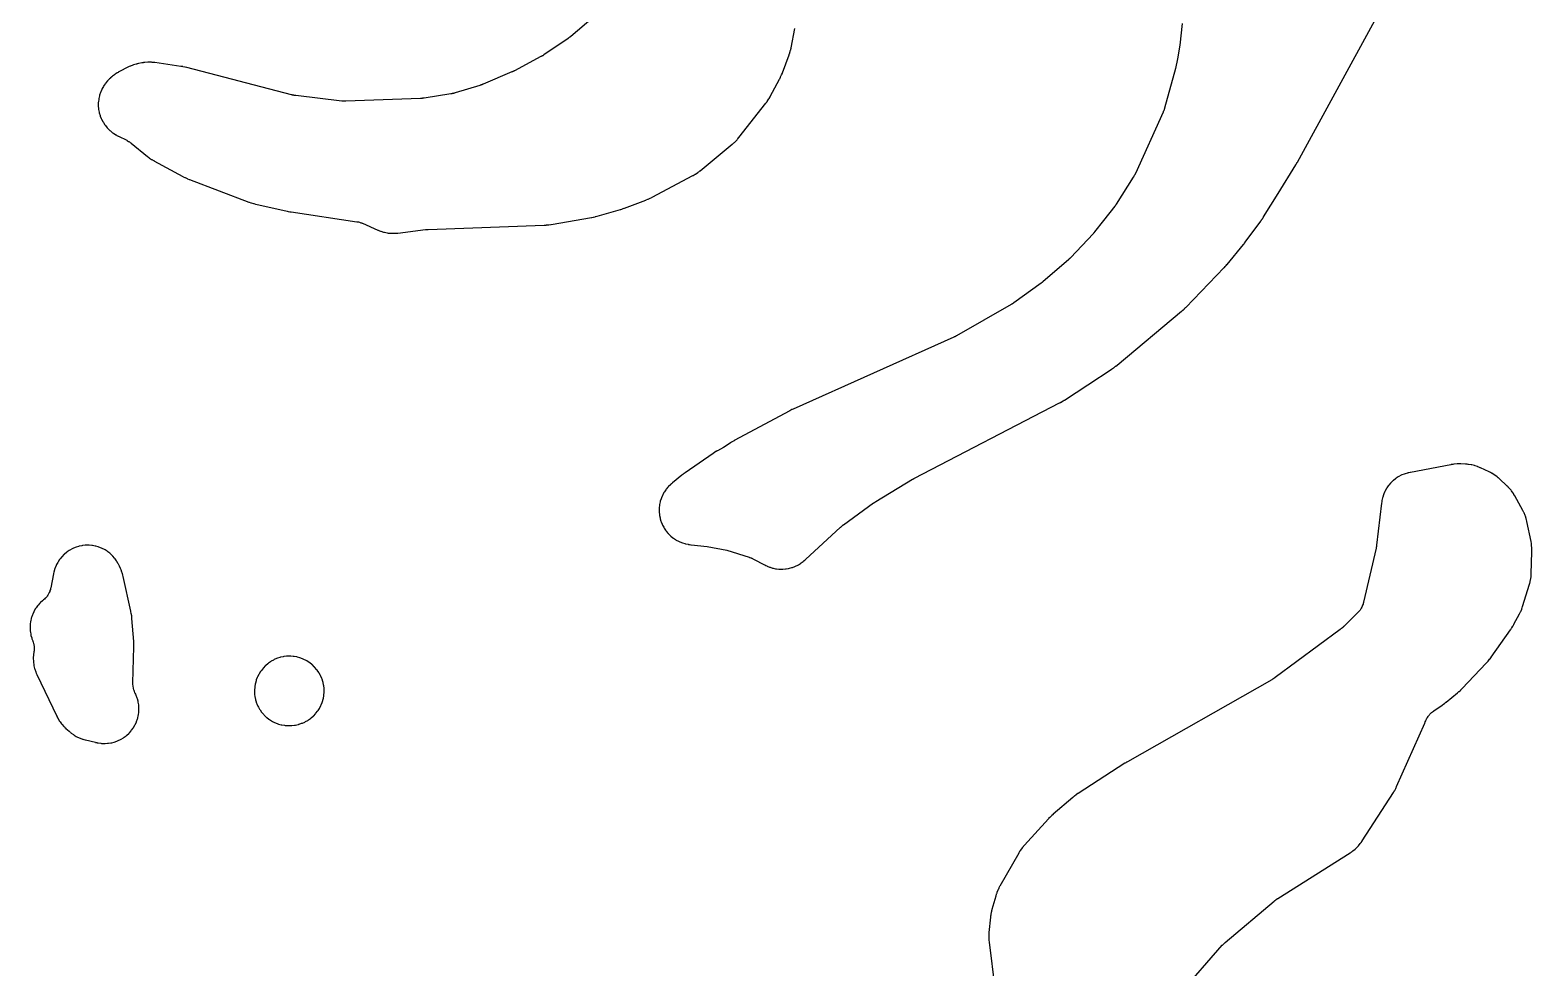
# Model space of a CAD drawing. Header units: millimetres. Extents: x 0 to 300, y 0 to 300.
# Drawn here: x 115.6 to 224.2, y 82.1 to 150 of the extents above; entities that cross this region are included whole.
import ezdxf

# ---------------------------------------------------------------- set-up
doc = ezdxf.new("R2010")
doc.units = ezdxf.units.MM
doc.layers.add('CUT', color=7, linetype='CONTINUOUS')

msp = doc.modelspace()

# ---------------------------------------------------------------- linework, layer by layer
at = {"layer": 'CUT'}
for points in [[(156.3093, 150.9116), (154.7006, 149.5445), (154.6914, 149.5368), (154.67, 149.5191), (154.6608, 149.5116), (154.6494, 149.5024), (154.6401, 149.495), (154.6182, 149.4779), (154.6088, 149.4706), (154.6012, 149.4648), (154.5917, 149.4576), (154.5693, 149.441), (154.5597, 149.434), (154.5479, 149.4255), (154.5382, 149.4186), (154.5154, 149.4026), (154.5056, 149.3958), (152.7585, 148.2046), (152.7483, 148.1977), (152.7246, 148.182), (152.7143, 148.1753), (152.7018, 148.1672), (152.6915, 148.1607), (152.6673, 148.1456), (152.6568, 148.1392), (152.6484, 148.1341), (152.6379, 148.1279), (152.6133, 148.1135), (152.6028, 148.1073), (152.5898, 148.1), (152.5791, 148.094), (152.5541, 148.0802), (152.5434, 148.0744), (150.6309, 147.0548), (150.622, 147.0501), (150.6011, 147.0393), (150.5922, 147.0347), (150.5812, 147.0292), (150.5722, 147.0247), (150.5511, 147.0143), (150.542, 147.0099), (150.5347, 147.0064), (150.5256, 147.0022), (150.5042, 146.9923), (150.4951, 146.9881), (150.4839, 146.9831), (150.4747, 146.979), (150.4531, 146.9696), (150.4439, 146.9656), (148.3499, 146.0796), (148.3391, 146.0751), (148.3139, 146.0648), (148.303, 146.0605), (148.2897, 146.0553), (148.2788, 146.0511), (148.2533, 146.0414), (148.2424, 146.0374), (148.2335, 146.0342), (148.2225, 146.0303), (148.1968, 146.0213), (148.1857, 146.0175), (148.1722, 146.013), (148.1611, 146.0094), (148.1351, 146.0011), (148.1239, 145.9976), (146.3421, 145.4535), (146.3271, 145.449), (146.2917, 145.4389), (146.2766, 145.4347), (146.258, 145.4297), (146.2428, 145.4258), (146.2072, 145.4169), (146.1919, 145.4133), (146.1796, 145.4104), (146.1642, 145.407), (146.1283, 145.3994), (146.1129, 145.3963), (146.0941, 145.3926), (146.0786, 145.3898), (146.0424, 145.3834), (146.0269, 145.3808), (144.0947, 145.076), (144.0815, 145.074), (144.0506, 145.0696), (144.0374, 145.0678), (144.0212, 145.0658), (144.008, 145.0642), (143.977, 145.0607), (143.9637, 145.0593), (143.953, 145.0583), (143.9397, 145.0571), (143.9086, 145.0545), (143.8953, 145.0535), (143.879, 145.0524), (143.8657, 145.0516), (143.8346, 145.05), (143.8212, 145.0494), (138.4179, 144.8456), (138.4107, 144.8453), (138.394, 144.8448), (138.3911, 144.8448), (138.3607, 144.8445), (138.3027, 144.8451), (138.2395, 144.8479), (138.1633, 144.854), (138.1283, 144.8575), (134.8016, 145.2546), (134.7864, 145.2565), (134.7508, 145.2614), (134.7355, 145.2636), (134.7172, 145.2665), (134.7021, 145.2689), (134.6669, 145.275), (134.6518, 145.2777), (134.6398, 145.28), (134.6247, 145.2829), (134.5897, 145.2902), (134.5747, 145.2934), (134.5565, 145.2975), (134.5415, 145.301), (134.5068, 145.3095), (134.4919, 145.3132), (126.9184, 147.2889), (126.9017, 147.293), (126.7926, 147.3182), (126.7757, 147.3218), (126.6379, 147.3494), (126.621, 147.3526), (126.5106, 147.3714), (126.4936, 147.3741), (124.6056, 147.6408), (124.5894, 147.6428), (124.4841, 147.6548), (124.4678, 147.6564), (124.4044, 147.6619), (124.3719, 147.6638), (124.163, 147.6704), (124.0978, 147.6689), (123.8894, 147.6528), (123.8569, 147.6494), (123.7938, 147.641), (123.7777, 147.6387), (123.673, 147.6219), (123.657, 147.6191), (123.4488, 147.58), (123.4345, 147.5771), (123.3419, 147.5573), (123.3277, 147.5541), (123.2724, 147.5409), (123.2442, 147.5335), (123.0649, 147.4813), (123.0098, 147.4623), (122.8364, 147.393), (122.8096, 147.3815), (122.7578, 147.3579), (122.7446, 147.3517), (122.6595, 147.3102), (122.6465, 147.3037), (122.0526, 146.9965), (122.0402, 146.9899), (121.9602, 146.9461), (121.948, 146.9392), (121.9005, 146.9118), (121.8766, 146.8972), (121.7253, 146.8), (121.6796, 146.7675), (121.538, 146.6567), (121.5163, 146.6389), (121.4748, 146.6031), (121.4643, 146.5938), (121.3967, 146.5327), (121.3864, 146.5232), (121.3366, 146.4761), (121.3259, 146.4657), (121.257, 146.3972), (121.2466, 146.3865), (121.2063, 146.3444), (121.1861, 146.3223), (121.0608, 146.1774), (121.024, 146.1303), (120.9152, 145.9759), (120.8833, 145.9253), (120.7904, 145.7608), (120.7637, 145.7074), (120.6876, 145.5345), (120.6663, 145.4786), (120.6079, 145.299), (120.5922, 145.2413), (120.5519, 145.0567), (120.5421, 144.9978), (120.5203, 144.8101), (120.5164, 144.7505), (120.5135, 144.5616), (120.5155, 144.5019), (120.5313, 144.3136), (120.5393, 144.2544), (120.5738, 144.0686), (120.5876, 144.0105), (120.6404, 143.8291), (120.6599, 143.7726), (120.7305, 143.5974), (120.7556, 143.5431), (120.8444, 143.3734), (120.859, 143.3473), (120.8646, 143.3378), (120.8808, 143.3118), (120.9906, 143.1454), (121.0082, 143.1202), (121.018, 143.1069), (121.0374, 143.082), (121.1654, 142.926), (121.2078, 142.8795), (121.3495, 142.7397), (121.3966, 142.6979), (121.5521, 142.5737), (121.6033, 142.5371), (121.7733, 142.4284), (121.8003, 142.4122), (121.8538, 142.3818), (121.8676, 142.3742), (121.9579, 142.3261), (121.9718, 142.3188), (122.568, 142.0207), (122.5789, 142.0152), (122.5886, 142.0102), (122.63, 141.9873), (122.7034, 141.9444), (122.7339, 141.9256), (122.7623, 141.9065), (122.8278, 141.8604), (122.8659, 141.8321), (122.8783, 141.8223), (122.889, 141.8138), (124.0659, 140.8601), (124.0766, 140.8517), (124.1464, 140.7976), (124.1573, 140.7894), (124.2, 140.7579), (124.2222, 140.7423), (124.3688, 140.644), (124.3917, 140.6294), (124.4371, 140.6019), (124.4488, 140.595), (124.5253, 140.5509), (124.5372, 140.5443), (126.6312, 139.4007), (126.6496, 139.391), (126.7706, 139.3303), (126.7893, 139.3213), (126.9436, 139.2504), (126.9627, 139.2421), (127.0876, 139.1899), (127.107, 139.1822), (131.4111, 137.5572), (131.4304, 137.5503), (131.5571, 137.5074), (131.5766, 137.5011), (131.7372, 137.4528), (131.757, 137.4472), (131.8863, 137.413), (131.9063, 137.4081), (134.1783, 136.8909), (134.189, 136.8885), (134.2635, 136.873), (134.275, 136.8707), (134.3683, 136.8532), (134.3796, 136.8511), (134.4536, 136.8387), (134.4657, 136.8368), (139.2188, 136.1361), (139.2287, 136.1345), (139.2353, 136.1335), (139.2781, 136.1256), (139.3402, 136.1127), (139.409, 136.0954), (139.4549, 136.082), (139.5171, 136.0613), (139.5643, 136.0437), (139.6013, 136.0289), (139.6127, 136.0241), (139.623, 136.0196), (140.7415, 135.5277), (140.7563, 135.5215), (140.8529, 135.482), (140.8678, 135.4762), (140.9265, 135.454), (140.9568, 135.4435), (141.1529, 135.3813), (141.215, 135.3652), (141.4138, 135.3248), (141.4773, 135.3154), (141.6793, 135.2966), (141.7435, 135.294), (141.9492, 135.2969), (141.9813, 135.2982), (142.0438, 135.3024), (142.0598, 135.3037), (142.1637, 135.3135), (142.1796, 135.3152), (144.1933, 135.5598), (144.2027, 135.5609), (144.2246, 135.5633), (144.2341, 135.5643), (144.2456, 135.5655), (144.255, 135.5664), (144.277, 135.5683), (144.2864, 135.5691), (144.294, 135.5697), (144.3034, 135.5704), (144.3255, 135.5719), (144.3349, 135.5725), (144.3464, 135.5732), (144.3559, 135.5737), (144.378, 135.5748), (144.3874, 135.5751), (152.7695, 135.8834), (152.7895, 135.8845), (152.9192, 135.8936), (152.9391, 135.8954), (153.1014, 135.9122), (153.1212, 135.9146), (153.25, 135.9323), (153.2698, 135.9354), (156.199, 136.4387), (156.2155, 136.4418), (156.322, 136.4631), (156.3384, 136.4667), (156.4713, 136.4972), (156.4876, 136.5012), (156.5928, 136.5285), (156.6089, 136.5329), (158.3027, 137.023), (158.3132, 137.0262), (158.386, 137.0487), (158.3972, 137.0523), (158.4873, 137.0821), (158.4982, 137.0858), (158.569, 137.1107), (158.5805, 137.1149), (160.1368, 137.6992), (160.1549, 137.7064), (160.2717, 137.7546), (160.2896, 137.7623), (160.4341, 137.8275), (160.4517, 137.8358), (160.5652, 137.8916), (160.5825, 137.9004), (163.5386, 139.4729), (163.5518, 139.4802), (163.6369, 139.5282), (163.6499, 139.5358), (163.7002, 139.5659), (163.7257, 139.582), (163.8881, 139.6905), (163.9126, 139.7078), (163.9598, 139.7429), (163.9717, 139.752), (164.0486, 139.8122), (164.0604, 139.8217), (166.3874, 141.7399), (166.3996, 141.7502), (166.478, 141.8184), (166.4899, 141.829), (166.5358, 141.8712), (166.5588, 141.8934), (166.7041, 142.0418), (166.7258, 142.0652), (166.767, 142.1121), (166.7774, 142.1242), (166.8439, 142.204), (166.854, 142.2164), (168.8238, 144.7115), (168.832, 144.7222), (168.8845, 144.7917), (168.8924, 144.8025), (168.923, 144.8451), (168.9382, 144.8672), (169.0335, 145.013), (169.0477, 145.0358), (169.0743, 145.0809), (169.081, 145.0925), (169.1237, 145.1685), (169.1302, 145.1803), (169.8092, 146.4549), (169.8182, 146.4724), (169.8746, 146.5873), (169.883, 146.6052), (169.9491, 146.7516), (169.9569, 146.7697), (170.0057, 146.8881), (170.0129, 146.9064), (170.5024, 148.2143), (170.5066, 148.2259), (170.533, 148.3013), (170.537, 148.313), (170.552, 148.3587), (170.5592, 148.3822), (170.6028, 148.536), (170.609, 148.5599), (170.6202, 148.6066), (170.6229, 148.6186), (170.64, 148.6968), (170.6425, 148.7088), (170.9186, 150.1141)], [(198.9448, 150.4763), (198.7756, 148.9068), (198.6067, 147.9069), (198.4468, 147.2091), (197.6549, 144.3357), (197.653, 144.3289), (197.6484, 144.3128), (197.6476, 144.31), (197.6387, 144.2809), (197.6206, 144.2258), (197.5989, 144.1664), (197.5701, 144.0956), (197.5562, 144.0633), (195.547, 139.6287), (195.5404, 139.6145), (195.5247, 139.5815), (195.5179, 139.5674), (195.5095, 139.5504), (195.5024, 139.5365), (195.4857, 139.5042), (195.4784, 139.4904), (195.4725, 139.4793), (195.4649, 139.4657), (195.4471, 139.4339), (195.4393, 139.4203), (195.4297, 139.4039), (195.4217, 139.3905), (195.4027, 139.3594), (195.3945, 139.3461), (194.1682, 137.4088), (194.162, 137.3992), (194.1475, 137.377), (194.1413, 137.3675), (194.1336, 137.356), (194.1272, 137.3466), (194.1127, 137.3255), (194.0999, 137.3078), (194.0932, 137.2987), (194.085, 137.2877), (194.0782, 137.2786), (194.0622, 137.2577), (194.0553, 137.2487), (193.2525, 136.2228), (192.5989, 135.39), (192.5926, 135.3821), (192.5778, 135.3636), (192.5714, 135.3557), (192.5635, 135.3462), (192.557, 135.3384), (192.5445, 135.3234), (192.5293, 135.3062), (192.5226, 135.2986), (192.5142, 135.2893), (192.5073, 135.2817), (192.4912, 135.2642), (192.4842, 135.2567), (190.8802, 133.5519), (190.8722, 133.5435), (190.8534, 133.524), (190.8453, 133.5157), (190.8353, 133.5057), (190.8271, 133.4975), (190.8078, 133.4785), (190.7995, 133.4704), (190.7927, 133.464), (190.7915, 133.4628), (190.7843, 133.456), (190.7645, 133.4375), (190.756, 133.4297), (190.7455, 133.4202), (190.7369, 133.4124), (190.7167, 133.3945), (190.708, 133.3869), (188.872, 131.8017), (188.8645, 131.7953), (188.8469, 131.7805), (188.8394, 131.7742), (188.8301, 131.7665), (188.8225, 131.7603), (188.8062, 131.7471), (188.7901, 131.7347), (188.7822, 131.7287), (188.7727, 131.7214), (188.7648, 131.7155), (188.7463, 131.7019), (188.7383, 131.6961), (186.7606, 130.2686), (186.7509, 130.2616), (186.7281, 130.2456), (186.7183, 130.2388), (186.7063, 130.2306), (186.6964, 130.224), (186.6732, 130.2086), (186.6632, 130.2021), (186.6551, 130.1969), (186.645, 130.1905), (186.6214, 130.1757), (186.6113, 130.1694), (186.5988, 130.1619), (186.5886, 130.1558), (186.5646, 130.1416), (186.5542, 130.1356), (182.6185, 127.8867), (182.6089, 127.8813), (182.5864, 127.8688), (182.5768, 127.8635), (182.5649, 127.8572), (182.5552, 127.852), (182.5324, 127.8401), (182.5226, 127.835), (182.5147, 127.831), (182.5049, 127.8261), (182.4818, 127.8147), (182.4719, 127.8099), (182.4598, 127.8041), (182.4498, 127.7994), (182.4265, 127.7886), (182.4164, 127.784), (170.7873, 122.5741), (170.7781, 122.5698), (170.7141, 122.5399), (170.7043, 122.5352), (170.6252, 122.4964), (170.6157, 122.4916), (170.5538, 122.4598), (170.5437, 122.4545), (166.5281, 120.2967), (166.5161, 120.29), (166.4385, 120.246), (166.4266, 120.2391), (166.3306, 120.1817), (166.3189, 120.1745), (166.2434, 120.127), (166.2319, 120.1196), (165.754, 119.8034), (165.314, 119.5599), (165.3012, 119.5526), (165.2186, 119.5042), (165.206, 119.4966), (165.1038, 119.4334), (165.0914, 119.4254), (165.0113, 119.3731), (164.9991, 119.3649), (162.9662, 117.9635), (162.9572, 117.9571), (162.8948, 117.9124), (162.8852, 117.9054), (162.8085, 117.8481), (162.7993, 117.8411), (162.7395, 117.7946), (162.7299, 117.7869), (162.0615, 117.2447), (162.0501, 117.2352), (161.9775, 117.1733), (161.9664, 117.1636), (161.9237, 117.1253), (161.9023, 117.1051), (161.7683, 116.9727), (161.7286, 116.9294), (161.6099, 116.7864), (161.5746, 116.7394), (161.4704, 116.5855), (161.4399, 116.5353), (161.3513, 116.3719), (161.3258, 116.3189), (161.2536, 116.1477), (161.2334, 116.0925), (161.1783, 115.915), (161.1637, 115.8581), (161.1262, 115.676), (161.1172, 115.618), (161.0977, 115.4332), (161.0944, 115.3745), (161.0931, 115.1886), (161.0956, 115.1299), (161.1125, 114.9448), (161.1207, 114.8866), (161.1556, 114.7041), (161.1695, 114.647), (161.2221, 114.4687), (161.2415, 114.4132), (161.3113, 114.241), (161.336, 114.1877), (161.4223, 114.0231), (161.4521, 113.9725), (161.5541, 113.8171), (161.5888, 113.7696), (161.6046, 113.75), (161.607, 113.7468), (161.6201, 113.7308), (161.7055, 113.625), (161.7229, 113.6054), (161.7247, 113.6033), (161.7345, 113.5925), (161.7446, 113.5811), (161.7466, 113.5791), (161.7641, 113.5598), (161.861, 113.4627), (161.8749, 113.4486), (161.8777, 113.4461), (161.8953, 113.4284), (161.9388, 113.389), (162.0822, 113.2711), (162.1293, 113.2361), (162.2835, 113.1328), (162.3338, 113.1026), (162.4974, 113.0148), (162.5505, 112.9896), (162.7218, 112.9183), (162.7771, 112.8985), (162.9546, 112.8442), (163.0115, 112.8299), (163.196, 112.7927), (163.225, 112.7876), (163.2816, 112.7791), (163.2962, 112.7771), (163.3909, 112.7652), (163.4055, 112.7635), (164.5662, 112.6463), (165.9798, 112.3586), (167.6141, 111.8531), (167.6205, 111.8511), (167.6355, 111.8463), (167.6381, 111.8455), (167.6653, 111.8362), (167.7168, 111.8177), (167.7447, 111.8067), (167.7689, 111.7964), (167.7827, 111.7904), (167.7938, 111.7855), (167.8075, 111.7793), (167.8394, 111.7644), (167.8531, 111.758), (167.8696, 111.7499), (167.8831, 111.7432), (167.9145, 111.7274), (167.9279, 111.7204), (168.7154, 111.3054), (168.728, 111.2989), (168.8104, 111.2579), (168.8232, 111.2518), (168.8733, 111.2283), (168.8993, 111.2169), (169.0672, 111.1477), (169.1205, 111.1287), (169.2919, 111.0764), (169.3468, 111.0624), (169.5223, 111.0265), (169.5783, 111.0178), (169.7564, 110.9987), (169.813, 110.9953), (169.9921, 110.993), (170.0487, 110.9949), (170.2273, 111.0096), (170.2835, 111.0169), (170.4599, 111.0483), (170.5151, 111.0608), (170.6877, 111.1087), (170.7415, 111.1264), (170.9089, 111.1904), (170.9608, 111.2131), (171.1214, 111.2926), (171.1709, 111.3201), (171.3232, 111.4143), (171.37, 111.4464), (171.5147, 111.5561), (171.5369, 111.5737), (171.5794, 111.6092), (171.5901, 111.6184), (171.6594, 111.6791), (171.6699, 111.6885), (174.2204, 114.0314), (174.2301, 114.0402), (174.2528, 114.0604), (174.2626, 114.069), (174.2746, 114.0794), (174.2845, 114.0879), (174.3078, 114.1075), (174.3178, 114.1158), (174.3259, 114.1224), (174.3361, 114.1306), (174.3599, 114.1495), (174.3702, 114.1575), (174.3828, 114.1672), (174.3932, 114.1751), (174.4163, 114.1924), (174.4261, 114.1996), (176.6123, 115.7832), (176.6198, 115.7886), (176.6375, 115.8011), (176.6451, 115.8064), (176.6544, 115.8129), (176.662, 115.8181), (176.6799, 115.8303), (176.6876, 115.8354), (176.6939, 115.8396), (176.7016, 115.8447), (176.7112, 115.8509), (176.7158, 115.8538), (176.7254, 115.8599), (176.7333, 115.8648), (176.7517, 115.8763), (176.7596, 115.8811), (179.4257, 117.4959), (179.4309, 117.499), (179.443, 117.5062), (179.4482, 117.5093), (179.4608, 117.5167), (179.4672, 117.5204), (179.4821, 117.529), (179.4885, 117.5326), (179.4937, 117.5356), (179.5002, 117.5393), (179.5079, 117.5435), (179.5155, 117.5477), (179.5221, 117.5513), (179.5252, 117.553), (179.5329, 117.5572), (179.5511, 117.5668), (179.5589, 117.5709), (190.0621, 123.0185), (190.0757, 123.0258), (190.1635, 123.0742), (190.1769, 123.0819), (190.2855, 123.1455), (190.2988, 123.1535), (190.2994, 123.1539), (190.3024, 123.1556), (190.3157, 123.1636), (190.4011, 123.2167), (190.4141, 123.225), (192.1113, 124.3411), (193.8734, 125.4989), (193.8875, 125.5085), (193.9784, 125.572), (193.9922, 125.582), (193.9929, 125.5825), (193.9945, 125.5836), (194.0084, 125.5936), (194.1199, 125.6764), (194.1335, 125.6867), (194.2204, 125.7552), (194.2337, 125.7659), (198.8922, 129.6522), (198.9044, 129.6627), (198.983, 129.732), (198.995, 129.7428), (199.024, 129.7698), (199.0913, 129.8323), (199.103, 129.8434), (199.1777, 129.9167), (199.1891, 129.9282), (201.9788, 132.8148), (201.9872, 132.8237), (202.0411, 132.8818), (202.0493, 132.8908), (202.1156, 132.9652), (202.1236, 132.9744), (202.1751, 133.0347), (202.183, 133.0441), (203.3691, 134.4902), (203.3737, 134.4958), (203.4051, 134.535), (203.4099, 134.5411), (203.4484, 134.5906), (203.4531, 134.5966), (203.483, 134.636), (203.4879, 134.6425), (204.6198, 136.1763), (204.627, 136.1862), (204.6731, 136.2514), (204.6801, 136.2615), (204.7362, 136.3445), (204.743, 136.3547), (204.7864, 136.4217), (204.7929, 136.4321), (204.8088, 136.4577), (204.813, 136.4642), (204.8216, 136.4777), (205.8761, 138.1833), (207.159, 140.2574), (207.1629, 140.2639), (207.1903, 140.3094), (207.1944, 140.3164), (207.2277, 140.3736), (207.2317, 140.3805), (207.2342, 140.3849), (207.2353, 140.3867), (207.2392, 140.3937), (207.2649, 140.439), (207.269, 140.4465), (212.8682, 150.6983)], [(198.8187, 80.3226), (201.8394, 83.7829), (201.844, 83.7882), (201.8548, 83.8004), (201.8595, 83.8056), (201.8615, 83.8078), (201.8801, 83.8279), (201.9243, 83.874), (201.9399, 83.8898), (201.9651, 83.9138), (202.0239, 83.9673), (202.0497, 83.9899), (205.5862, 86.9716), (205.5982, 86.9815), (205.6263, 87.0044), (205.6384, 87.0141), (205.6532, 87.0257), (205.6654, 87.0352), (205.6942, 87.057), (205.7066, 87.0663), (205.7287, 87.0824), (205.7413, 87.0915), (205.7709, 87.1123), (205.7836, 87.1211), (205.7992, 87.1317), (205.8121, 87.1403), (205.8423, 87.1602), (205.8554, 87.1685), (211.0933, 90.4723), (211.107, 90.4812), (211.1953, 90.5403), (211.2088, 90.5496), (211.2608, 90.5865), (211.287, 90.6062), (211.451, 90.7366), (211.4998, 90.78), (211.6466, 90.9254), (211.6905, 90.9739), (211.8224, 91.1367), (211.8423, 91.1627), (211.8797, 91.2144), (211.8891, 91.2277), (211.9491, 91.3155), (211.9581, 91.3291), (214.2213, 94.8449), (214.2271, 94.8541), (214.2671, 94.9187), (214.2729, 94.9284), (214.2983, 94.9712), (214.3102, 94.9921), (214.3812, 95.1238), (214.3918, 95.1443), (214.4095, 95.1803), (214.4142, 95.1901), (214.446, 95.2581), (214.4511, 95.2692), (216.4907, 99.8616), (216.4911, 99.8626), (216.4952, 99.872), (216.5231, 99.9379), (216.5273, 99.948), (216.5582, 100.0249), (216.5703, 100.0536), (216.606, 100.134), (216.6464, 100.2142), (216.6769, 100.2678), (216.7265, 100.3455), (216.7621, 100.3954), (216.8193, 100.4676), (216.8598, 100.5136), (216.9241, 100.5795), (216.9691, 100.6212), (217.0399, 100.6802), (217.1073, 100.7309), (217.1449, 100.7576), (217.7524, 101.167), (217.7636, 101.1747), (217.8358, 101.2258), (217.8468, 101.2338), (217.936, 101.3), (217.9468, 101.3082), (218.0166, 101.3625), (218.0273, 101.371), (218.8496, 102.0411), (218.864, 102.0532), (218.9568, 102.1338), (218.9709, 102.1465), (219.0841, 102.2512), (219.0977, 102.2643), (219.1852, 102.3506), (219.1985, 102.364), (220.9406, 104.1934), (220.9555, 104.2096), (221.0505, 104.3171), (221.0648, 104.3339), (221.179, 104.4729), (221.1927, 104.4902), (221.2795, 104.6044), (221.2926, 104.6222), (222.6949, 106.6125), (222.7055, 106.628), (222.7725, 106.7296), (222.7825, 106.7454), (222.8625, 106.8755), (222.8721, 106.8916), (222.9326, 106.9973), (222.9417, 107.0137), (223.338, 107.7587), (223.3445, 107.7713), (223.3858, 107.8536), (223.392, 107.8663), (223.4157, 107.9164), (223.4272, 107.9423), (223.498, 108.1123), (223.5082, 108.1387), (223.5271, 108.1908), (223.5317, 108.2041), (223.561, 108.2915), (223.5654, 108.305), (224.0582, 109.8985), (224.062, 109.9112), (224.0856, 109.9943), (224.0892, 110.0071), (224.1023, 110.0573), (224.1084, 110.0831), (224.1442, 110.2497), (224.153, 110.3021), (224.1738, 110.4711), (224.1765, 110.4976), (224.1806, 110.5493), (224.1815, 110.5626), (224.1863, 110.6488), (224.1869, 110.6621), (224.2412, 112.2479), (224.2415, 112.266), (224.242, 112.3836), (224.2418, 112.4017), (224.24, 112.4722), (224.2379, 112.5084), (224.2176, 112.7425), (224.2134, 112.7785), (224.2031, 112.8483), (224.2002, 112.8661), (224.1795, 112.9819), (224.176, 112.9997), (223.8722, 114.4452), (223.869, 114.4596), (223.847, 114.5529), (223.8434, 114.5672), (223.8288, 114.623), (223.8206, 114.6513), (223.7638, 114.8317), (223.7433, 114.887), (223.669, 115.0609), (223.6567, 115.0877), (223.6315, 115.1395), (223.6249, 115.1527), (223.5808, 115.2379), (223.5738, 115.2509), (223, 116.2957), (222.9922, 116.3095), (222.9403, 116.3983), (222.9321, 116.4119), (222.8996, 116.4644), (222.8822, 116.4909), (222.7663, 116.6574), (222.7275, 116.7074), (222.5947, 116.8609), (222.5733, 116.8843), (222.5305, 116.9288), (222.5193, 116.9401), (222.446, 117.0123), (222.4346, 117.0233), (221.8981, 117.5249), (221.8864, 117.5356), (221.8096, 117.6037), (221.7976, 117.614), (221.7504, 117.6538), (221.7256, 117.6735), (221.564, 117.7955), (221.5116, 117.8308), (221.338, 117.9351), (221.3104, 117.9507), (221.256, 117.9797), (221.2419, 117.9869), (221.1499, 118.0327), (221.1357, 118.0395), (220.5068, 118.3323), (220.4933, 118.3384), (220.4049, 118.3769), (220.3913, 118.3826), (220.3376, 118.4044), (220.3099, 118.4149), (220.1305, 118.4777), (220.0736, 118.4945), (219.8914, 118.5387), (219.8331, 118.5498), (219.6449, 118.5762), (219.6154, 118.5796), (219.5578, 118.5847), (219.543, 118.5859), (219.4468, 118.5921), (219.432, 118.5929), (219.0875, 118.6067), (219.0705, 118.6072), (218.9595, 118.6085), (218.9425, 118.6084), (218.8759, 118.6073), (218.8418, 118.6058), (218.6206, 118.5894), (218.5866, 118.586), (218.5206, 118.5773), (218.5037, 118.5748), (218.3942, 118.5572), (218.3774, 118.5543), (215.4435, 117.9976), (215.4292, 117.9947), (215.3364, 117.9748), (215.3221, 117.9715), (215.2667, 117.9582), (215.2385, 117.9506), (215.0588, 117.898), (215.0036, 117.8789), (214.8323, 117.81), (214.7792, 117.7856), (214.6154, 117.7004), (214.565, 117.6709), (214.4102, 117.5702), (214.3629, 117.536), (214.2186, 117.4207), (214.1748, 117.382), (214.0425, 117.2533), (214.0027, 117.2105), (213.8835, 117.0695), (213.848, 117.0231), (213.7431, 116.8711), (213.7123, 116.8215), (213.6227, 116.6601), (213.5969, 116.6077), (213.5233, 116.4383), (213.5027, 116.3836), (213.446, 116.2079), (213.4308, 116.1515), (213.3909, 115.9686), (213.3854, 115.9399), (213.376, 115.8836), (213.3738, 115.8692), (213.3604, 115.7752), (213.3585, 115.7607), (213.0013, 112.7295), (213.0007, 112.7246), (212.9997, 112.7166), (212.9965, 112.6928), (212.99, 112.6499), (212.987, 112.6311), (212.9838, 112.6128), (212.9828, 112.607), (212.982, 112.6028), (212.9773, 112.5784), (212.9678, 112.5326), (212.9633, 112.5123), (212.0562, 108.6016), (212.055, 108.5965), (212.0531, 108.5883), (212.0469, 108.5638), (212.0381, 108.5311), (212.0186, 108.4679), (211.9925, 108.3928), (211.9577, 108.3074), (211.9316, 108.2517), (211.8882, 108.1702), (211.8566, 108.1176), (211.8051, 108.041), (211.7682, 107.9918), (211.7091, 107.9209), (211.6517, 107.8588), (211.6195, 107.8257), (210.625, 106.8544), (210.6138, 106.8437), (210.5877, 106.8191), (210.5764, 106.8086), (210.5625, 106.7959), (210.5511, 106.7857), (210.5241, 106.7619), (210.5125, 106.7518), (210.4917, 106.7342), (210.4799, 106.7243), (210.4522, 106.7015), (210.4402, 106.6918), (210.4255, 106.6801), (210.4133, 106.6707), (210.3848, 106.6488), (210.3725, 106.6396), (205.6524, 103.1497), (205.6415, 103.1418), (205.616, 103.1235), (205.605, 103.1158), (205.5915, 103.1064), (205.5804, 103.0988), (205.5544, 103.0813), (205.5432, 103.0739), (205.5232, 103.0609), (205.5119, 103.0537), (205.4853, 103.0369), (205.4739, 103.0299), (205.4599, 103.0213), (205.4483, 103.0144), (205.4213, 102.9985), (205.4096, 102.9917), (194.9768, 97.0586), (194.9699, 97.0547), (194.9223, 97.0268), (194.915, 97.0224), (194.8562, 96.9868), (194.8491, 96.9825), (194.8031, 96.9537), (194.7956, 96.9489), (191.4136, 94.7659), (191.3971, 94.7549), (191.2911, 94.6814), (191.275, 94.6699), (191.1452, 94.5733), (191.1295, 94.5612), (191.0286, 94.4809), (191.0133, 94.4683), (189.6041, 93.268), (189.5898, 93.2555), (189.4986, 93.1727), (189.4847, 93.1597), (189.3736, 93.0522), (189.3601, 93.0388), (189.2743, 92.9503), (189.2613, 92.9365), (187.5155, 91.0201), (187.5045, 91.0077), (187.434, 90.9259), (187.4233, 90.9132), (187.3824, 90.8629), (187.3622, 90.8366), (187.2354, 90.662), (187.2166, 90.6346), (187.1815, 90.5801), (187.1727, 90.566), (187.1167, 90.4737), (187.1083, 90.4594), (185.7378, 88.0512), (185.7291, 88.0352), (185.6735, 87.9302), (185.6652, 87.9139), (185.6338, 87.8499), (185.6187, 87.8167), (185.5272, 87.5976), (185.5142, 87.5635), (185.4908, 87.4962), (185.485, 87.4788), (185.4495, 87.3655), (185.4443, 87.348), (185.1679, 86.3636), (185.1645, 86.3509), (185.1432, 86.2681), (185.1401, 86.2553), (185.1284, 86.2052), (185.1229, 86.1795), (185.0913, 86.0114), (185.087, 85.9855), (185.0798, 85.9346), (185.078, 85.9215), (185.0678, 85.8366), (185.0664, 85.8235), (184.9564, 84.7073), (184.955, 84.6907), (184.9474, 84.5832), (184.9465, 84.5666), (184.9437, 84.5019), (184.9432, 84.4688), (184.9459, 84.2533), (184.9472, 84.2201), (184.9516, 84.1556), (184.9529, 84.139), (184.9632, 84.0317), (184.965, 84.0152), (185.3758, 80.6927)]]:
    msp.add_lwpolyline(points, dxfattribs=at)
for points in [[(115.6309, 106.2641), (115.6442, 106.205), (115.6958, 106.0207), (115.715, 105.9633), (115.7718, 105.8183), (115.786, 105.7794), (115.8105, 105.7075), (115.8335, 105.6279), (115.8463, 105.5743), (115.8619, 105.4929), (115.8698, 105.4383), (115.8778, 105.3559), (115.8807, 105.3008), (115.8811, 105.2179), (115.8788, 105.1628), (115.8716, 105.0803), (115.8616, 105.0051), (115.8551, 104.9641), (115.8345, 104.8498), (115.8266, 104.7879), (115.8118, 104.591), (115.8104, 104.5286), (115.8161, 104.3313), (115.8212, 104.2691), (115.8474, 104.0735), (115.859, 104.0121), (115.9054, 103.8202), (115.9232, 103.7604), (115.9903, 103.5718), (116.0015, 103.5427), (116.0249, 103.4864), (116.031, 103.472), (116.0724, 103.3793), (116.079, 103.3652), (117.5182, 100.3529), (117.5247, 100.3397), (117.5681, 100.2544), (117.5749, 100.2414), (117.6022, 100.1908), (117.6168, 100.1652), (117.7144, 100.0038), (117.7473, 99.9549), (117.8588, 99.8059), (117.8963, 99.7605), (118.0235, 99.6212), (118.0439, 99.6), (118.0847, 99.5595), (118.0953, 99.5493), (118.1649, 99.4835), (118.1757, 99.4736), (118.3979, 99.2737), (118.4089, 99.264), (118.4816, 99.2019), (118.4929, 99.1924), (118.5374, 99.1561), (118.5607, 99.1381), (118.7125, 99.0264), (118.7616, 98.9939), (118.9215, 98.8988), (118.9734, 98.8713), (119.1419, 98.7924), (119.1963, 98.7701), (119.374, 98.7072), (119.402, 98.698), (119.457, 98.6815), (119.4712, 98.6775), (119.5634, 98.6523), (119.5777, 98.6486), (120.3009, 98.4701), (120.3153, 98.4667), (120.4093, 98.4459), (120.4238, 98.4429), (120.4805, 98.4318), (120.5097, 98.4269), (120.6976, 98.3998), (120.7565, 98.3942), (120.9435, 98.3859), (121.0028, 98.3862), (121.1897, 98.3963), (121.2486, 98.4024), (121.4336, 98.4309), (121.4916, 98.4428), (121.6729, 98.4894), (121.7294, 98.507), (121.9053, 98.5712), (121.9598, 98.5943), (122.1284, 98.6755), (122.1805, 98.7038), (122.3403, 98.8013), (122.3892, 98.8346), (122.5386, 98.9474), (122.5841, 98.9854), (122.7217, 99.1123), (122.7631, 99.1546), (122.8875, 99.2944), (122.9246, 99.3406), (123.0346, 99.4921), (123.067, 99.5416), (123.1616, 99.7032), (123.1889, 99.7557), (123.267, 99.9258), (123.2891, 99.9808), (123.3501, 100.1578), (123.3666, 100.2146), (123.4098, 100.3968), (123.4207, 100.455), (123.4458, 100.6405), (123.4508, 100.6995), (123.4575, 100.8866), (123.4567, 100.9458), (123.4449, 101.1326), (123.4382, 101.1914), (123.4081, 101.3762), (123.3957, 101.4341), (123.3475, 101.615), (123.3294, 101.6713), (123.2627, 101.849), (123.2516, 101.8765), (123.2286, 101.9295), (123.2226, 101.9431), (123.1811, 102.0327), (123.1806, 102.034), (123.1689, 102.0597), (123.1353, 102.1371), (123.1045, 102.2188), (123.0866, 102.2741), (123.0639, 102.3584), (123.0514, 102.4152), (123.037, 102.5014), (123.0301, 102.5591), (123.024, 102.6462), (123.0224, 102.7262), (123.0225, 102.7699), (123.094, 105.3652), (123.0942, 105.3814), (123.0943, 105.4862), (123.0941, 105.5024), (123.0906, 105.6339), (123.09, 105.65), (123.0844, 105.7547), (123.0833, 105.7708), (122.95, 107.4334), (122.948, 107.4542), (122.9324, 107.5894), (122.9296, 107.6102), (122.9041, 107.779), (122.9006, 107.7997), (122.8756, 107.9335), (122.8714, 107.954), (122.3133, 110.4536), (122.3098, 110.4684), (122.2859, 110.564), (122.282, 110.5787), (122.2662, 110.6358), (122.2574, 110.6648), (122.1952, 110.8519), (122.1849, 110.8804), (122.1634, 110.9356), (122.1577, 110.9497), (122.1196, 111.0406), (122.1136, 111.0546), (122.0481, 111.2005), (122.042, 111.2137), (122.0012, 111.299), (121.9947, 111.3121), (121.969, 111.3627), (121.9552, 111.3883), (121.8627, 111.5502), (121.8314, 111.5992), (121.7252, 111.7493), (121.6893, 111.7951), (121.569, 111.9342), (121.5289, 111.9763), (121.3957, 112.1031), (121.3517, 112.1412), (121.2069, 112.2545), (121.1594, 112.2881), (121.0043, 112.3868), (120.9538, 112.4156), (120.7898, 112.4989), (120.7367, 112.5227), (120.5655, 112.5897), (120.5103, 112.6083), (120.3334, 112.6584), (120.2767, 112.6715), (120.0958, 112.7042), (120.0381, 112.7118), (119.8548, 112.7269), (119.7967, 112.7288), (119.6128, 112.7261), (119.5548, 112.7224), (119.3721, 112.7019), (119.3146, 112.6926), (119.1347, 112.6544), (119.0785, 112.6396), (118.9031, 112.5842), (118.8486, 112.5641), (118.6794, 112.492), (118.6271, 112.4666), (118.4657, 112.3785), (118.416, 112.3481), (118.2639, 112.2448), (118.2175, 112.2098), (118.0761, 112.0922), (118.0332, 112.0529), (117.9039, 111.9222), (117.865, 111.8789), (117.749, 111.7363), (117.7145, 111.6894), (117.6128, 111.5362), (117.583, 111.4862), (117.4966, 111.3239), (117.4718, 111.2713), (117.4015, 111.1014), (117.3819, 111.0466), (117.3277, 110.8682), (117.3199, 110.8402), (117.3061, 110.7851), (117.3027, 110.771), (117.2818, 110.6788), (117.2788, 110.6645), (117.0754, 109.6517), (117.0655, 109.6081), (117.0455, 109.5287), (117.0193, 109.4432), (116.999, 109.3873), (116.9645, 109.3049), (116.9388, 109.2512), (116.8962, 109.1726), (116.8653, 109.1218), (116.8152, 109.0478), (116.7794, 109.0002), (116.7222, 108.9316), (116.6819, 108.8878), (116.6181, 108.8252), (116.5569, 108.7708), (116.5228, 108.7419), (116.4984, 108.7223), (116.473, 108.7008), (116.3327, 108.5745), (116.2898, 108.5318), (116.1611, 108.39), (116.1227, 108.3432), (116.009, 108.1892), (115.9755, 108.1388), (115.8779, 107.9741), (115.8497, 107.9205), (115.7691, 107.7469), (115.7465, 107.6907), (115.6838, 107.5098), (115.6669, 107.4517), (115.6229, 107.2654), (115.6119, 107.2058), (115.5869, 107.016), (115.582, 106.9557), (115.5762, 106.7643), (115.5774, 106.7038), (115.5909, 106.5128), (115.5982, 106.4527)], [(131.8469, 101.7701), (131.857, 101.7122), (131.898, 101.5307), (131.9138, 101.474), (131.9723, 101.2975), (131.9936, 101.2426), (132.0692, 101.0726), (132.0957, 101.0201), (132.1875, 100.8584), (132.2191, 100.8087), (132.3263, 100.6567), (132.3626, 100.6104), (132.4842, 100.4696), (132.5248, 100.4271), (132.6596, 100.2989), (132.7042, 100.2605), (132.8509, 100.1462), (132.8991, 100.1123), (133.0563, 100.0129), (133.1075, 99.984), (133.2737, 99.9004), (133.3275, 99.8766), (133.5011, 99.8098), (133.557, 99.7914), (133.7363, 99.7418), (133.7937, 99.729), (133.977, 99.6972), (134.0354, 99.6901), (134.2209, 99.6764), (134.2797, 99.675), (134.4657, 99.6796), (134.5243, 99.684), (134.7115, 99.7071), (134.7406, 99.7114), (134.7599, 99.7148), (134.7887, 99.7205), (134.9749, 99.7623), (135.0034, 99.7694), (135.0219, 99.7746), (135.0499, 99.7831), (135.2284, 99.842), (135.2831, 99.863), (135.4526, 99.938), (135.505, 99.9644), (135.6664, 100.0555), (135.716, 100.0868), (135.8677, 100.1933), (135.914, 100.2293), (136.0546, 100.3501), (136.0971, 100.3905), (136.2252, 100.5244), (136.2637, 100.5687), (136.3781, 100.7145), (136.412, 100.7624), (136.5117, 100.9186), (136.5408, 100.9696), (136.6247, 101.1348), (136.6487, 101.1883), (136.7161, 101.361), (136.7347, 101.4166), (136.7849, 101.595), (136.798, 101.6522), (136.8306, 101.8346), (136.8381, 101.8928), (136.8527, 102.0776), (136.8545, 102.1362), (136.851, 102.3215), (136.847, 102.38), (136.8254, 102.5641), (136.8158, 102.622), (136.7764, 102.8031), (136.7611, 102.8597), (136.7042, 103.0361), (136.6835, 103.0909), (136.6096, 103.261), (136.5836, 103.3135), (136.4935, 103.4755), (136.4626, 103.5253), (136.3556, 103.6798), (136.3383, 103.7035), (136.3321, 103.7117), (136.3136, 103.7346), (136.1898, 103.8806), (136.1702, 103.9026), (136.1624, 103.9109), (136.1417, 103.932), (136.0052, 104.064), (135.9607, 104.103), (135.8139, 104.2193), (135.7657, 104.2538), (135.6082, 104.355), (135.5569, 104.3846), (135.3901, 104.4698), (135.3361, 104.4941), (135.1618, 104.5625), (135.1057, 104.5814), (134.9254, 104.6323), (134.8677, 104.6455), (134.6834, 104.6784), (134.6246, 104.6859), (134.4379, 104.7004), (134.3787, 104.7021), (134.1915, 104.6981), (134.1324, 104.6939), (133.9465, 104.6715), (133.8881, 104.6615), (133.7053, 104.6209), (133.6482, 104.6052), (133.4703, 104.5467), (133.415, 104.5255), (133.2437, 104.4498), (133.1908, 104.4232), (133.0278, 104.3309), (132.9778, 104.2993), (132.8247, 104.1914), (132.778, 104.1549), (132.6363, 104.0325), (132.5935, 103.9916), (132.4628, 103.854), (132.4429, 103.832), (132.4316, 103.8188), (132.4129, 103.796), (132.2952, 103.6446), (132.2776, 103.6208), (132.268, 103.6071), (132.2517, 103.5826), (132.1511, 103.4231), (132.1222, 103.3719), (132.0389, 103.2056), (132.0151, 103.1517), (131.9485, 102.9781), (131.9301, 102.9222), (131.8808, 102.7428), (131.868, 102.6854), (131.8365, 102.5021), (131.8294, 102.4437), (131.816, 102.2581), (131.8146, 102.1993), (131.8195, 102.0134), (131.8239, 101.9547)]]:
    msp.add_lwpolyline(points, close=True, dxfattribs=at)

doc.saveas('drawing.dxf')
